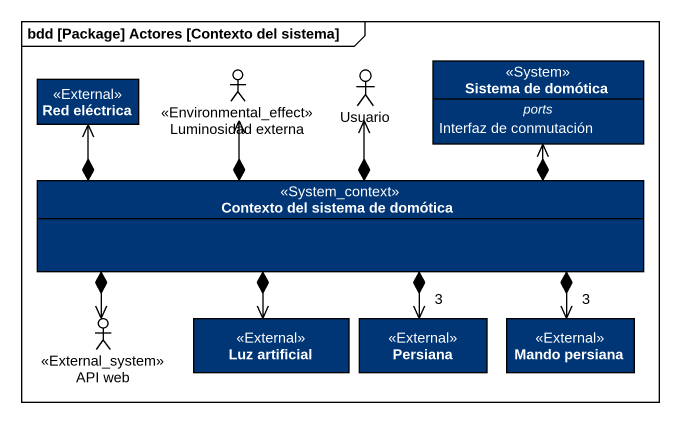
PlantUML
@startuml
mainframe bdd [Package] Actores [Contexto del sistema]
allowmixing
hide circle
hide empty members
class "Red eléctrica" as Red_eléctrica <<External>> #003576
actor "Luminosidad externa" as Luminosidad_externa <<Environmental_effect>>
actor Usuario
class "Sistema de domótica" as Sistema_de_domótica <<System>> #003576 {
  -- ports --
  Interfaz de conmutación
}
class "Contexto del sistema de domótica" as Contexto_del_sistema_de <<System_context>> #003576
actor "API web" as API_web <<External_system>>
class "Luz artificial" as Luz_artificial <<External>> #003576
class Persiana <<External>> #003576
class "Mando persiana" as Mando_persiana <<External>> #003576
Contexto_del_sistema_de *-left-> Red_eléctrica
Contexto_del_sistema_de *-up-> Luminosidad_externa
Contexto_del_sistema_de *-up-> Usuario
Contexto_del_sistema_de *-up-> Sistema_de_domótica
Contexto_del_sistema_de *-left-> API_web
Contexto_del_sistema_de *--> Luz_artificial
Contexto_del_sistema_de *--> "3" Persiana
Contexto_del_sistema_de *-right-> "3" Mando_persiana
@enduml
